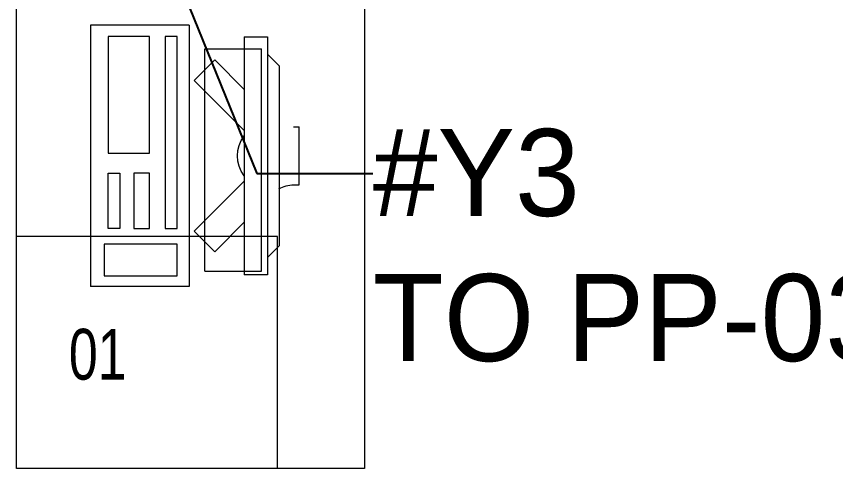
# Model space of a CAD drawing. Header units: metres. Extents: x 75097 to 220762, y -1557923 to -1361206.
# Drawn here: x 192677 to 194090, y -1456643 to -1455863 of the extents above; entities that cross this region are included whole.
import ezdxf
from ezdxf import colors
from ezdxf.entities.mleader import LeaderData, LeaderLine
from ezdxf.math import Vec2, Vec3

# ---------------------------------------------------------------- set-up
doc = ezdxf.new("R2010")
doc.units = ezdxf.units.M
doc.layers.get('0').update_dxf_attribs({"lineweight": 0})
doc.layers.add('A-100 - Copy$0$Medical Equipment and Furniture', color=8, linetype='Continuous', lineweight=0)
doc.layers.add('E-POWR', color=7, linetype='Continuous', lineweight=9, true_color=0x4e7e3e)
doc.styles.add('A-100 - Copy$0$X3G_ENTITY_257CFD', font='swisscl.ttf', dxfattribs={"height": 200})
doc.styles.get("Standard").update_dxf_attribs({"font": 'GOTHIC.TTF'})

# ---------------------------------------------------------------- blocks, each defined once
blk = doc.blocks.new('A-100 - Copy$0$GF21042-P')
for p, q in [((0.7, 0.6), (-0.7, 0.6)), ((-0.7, 0.6), (-0.7, 0)), ((-0.7, 0.45), (-0.3, 0.45)), ((-0.3, 0.45), (-0.3, 0)), ((-0.7, 0), (0.7, 0))]:
    blk.add_line(p, q)
blk = doc.blocks.new('A-100 - Copy$0$ITCWLS1-P')
for p, q in [((-0.17, 0.45), (-0.17, 0)), ((-0.17, 0.45), (0, 0.45)), ((0, 0.45), (0, 0)), ((-0.2651, 0.43, 0), (-0.3051, 0.43, 0)), ((-0.3051, 0.43, 0), (-0.3051, 0.02, 0)), ((-0.2651, 0.43, 0), (-0.2651, 0.02, 0)), ((-0.1496, 0.4305), (-0.1291, 0.4305)), ((-0.1291, 0.4305), (-0.1291, 0.4089)), ((-0.3251, 0.38, 0), (-0.3051, 0.4, 0)), ((-0.197, 0.4094), (-0.295, 0.4094)), ((-0.295, 0.0264), (-0.295, 0.4094)), ((-0.197, 0.0264), (-0.197, 0.4094)), ((-0.3251, 0.38, 0), (-0.3251, 0.07, 0)), ((-0.3503, 0.275), (-0.3596, 0.275)), ((-0.3596, 0.175), (-0.3596, 0.275)), ((-0.3503, 0.175), (-0.3596, 0.175)), ((-0.3251, 0.07, 0), (-0.3051, 0.05, 0)), ((-0.3051, 0.02, 0), (-0.2651, 0.02, 0)), ((-0.197, 0.0264), (-0.295, 0.0264)), ((-0.17, 0), (0, 0))]:
    blk.add_line(p, q)
at = {"extrusion": (2.48281e-10, 3.18408e-10, -1)}
for p, q in [((-0.2651, 0.3395), (-0.2144, 0.3902)), ((-0.1791, 0.3548), (-0.2144, 0.3902)), ((-0.2651, 0.2688), (-0.1791, 0.3548))]:
    blk.add_line(p, q, dxfattribs=at)
at = {"extrusion": (2.48281e-10, -3.18408e-10, -1)}
for p, q in [((-0.2651, 0.1812), (-0.1791, 0.0952)), ((-0.2651, 0.1105), (-0.2144, 0.0598)), ((-0.1791, 0.0952), (-0.2144, 0.0598))]:
    blk.add_line(p, q, dxfattribs=at)
for points in [[(-0.1291, 0.4089), (-0.1291, 0.1), (-0.1496, 0.1), (-0.1496, 0.4305)], [(-0.1496, 0.1), (-0.1496, 0.1), (-0.1496, 0.1), (-0.1496, 0.1), (-0.1496, 0.1), (-0.1496, 0.1), (-0.1496, 0.1), (-0.1496, 0.1), (-0.1496, 0.1)], [(-0.1496, 0.1), (-0.1496, 0.1), (-0.1496, 0.1), (-0.1496, 0.1), (-0.1496, 0.1), (-0.1496, 0.1), (-0.1496, 0.1), (-0.1496, 0.1), (-0.1496, 0.1), (-0.1496, 0.1), (-0.1496, 0.1), (-0.1496, 0.1), (-0.1496, 0.1), (-0.1496, 0.1), (-0.1496, 0.1), (-0.1496, 0.1), (-0.1496, 0.1), (-0.1496, 0.1)], [(-0.1496, 0.1), (-0.1496, 0.1), (-0.1496, 0.1), (-0.1496, 0.1), (-0.1496, 0.1), (-0.1496, 0.1), (-0.1496, 0.1), (-0.1496, 0.1), (-0.1496, 0.1), (-0.1496, 0.1)], [(-0.1496, 0.1), (-0.1496, 0.1), (-0.1496, 0.1), (-0.1496, 0.1), (-0.1496, 0.1), (-0.1496, 0.1), (-0.1496, 0.1)], [(-0.1496, 0.1), (-0.1496, 0.1), (-0.1496, 0.1), (-0.1496, 0.1), (-0.1496, 0.1), (-0.1496, 0.1), (-0.1496, 0.1), (-0.1496, 0.1), (-0.1496, 0.1), (-0.1496, 0.1)], [(-0.1496, 0.1), (-0.1496, 0.1), (-0.1496, 0.1), (-0.1496, 0.1), (-0.1496, 0.1), (-0.1496, 0.1), (-0.1496, 0.1), (-0.1496, 0.1), (-0.1496, 0.1), (-0.1496, 0.1), (-0.1496, 0.1), (-0.1496, 0.1), (-0.1496, 0.1), (-0.1496, 0.1), (-0.1496, 0.1)], [(-0.1496, 0.1), (-0.1496, 0.1), (-0.1496, 0.1), (-0.1496, 0.1), (-0.1496, 0.1), (-0.1496, 0.1), (-0.1496, 0.1), (-0.1496, 0.1), (-0.1496, 0.1), (-0.1496, 0.1)], [(-0.1496, 0.1), (-0.1496, 0.1), (-0.1496, 0.1), (-0.1496, 0.1), (-0.1496, 0.1), (-0.1496, 0.1), (-0.1496, 0.1), (-0.1496, 0.1), (-0.1496, 0.1), (-0.1496, 0.1)], [(-0.1496, 0.1), (-0.1496, 0.1), (-0.1496, 0.1), (-0.1496, 0.1), (-0.1496, 0.1), (-0.1496, 0.1), (-0.1496, 0.1), (-0.1496, 0.1), (-0.1496, 0.1), (-0.1496, 0.1), (-0.1496, 0.1), (-0.1496, 0.1), (-0.1496, 0.1), (-0.1496, 0.1), (-0.1496, 0.1), (-0.1496, 0.1), (-0.1496, 0.1), (-0.1496, 0.1), (-0.1496, 0.1), (-0.1496, 0.1), (-0.1496, 0.1), (-0.1496, 0.1), (-0.1496, 0.1), (-0.1496, 0.1), (-0.1496, 0.1), (-0.1496, 0.1), (-0.1496, 0.1), (-0.1496, 0.1), (-0.1496, 0.1), (-0.1496, 0.1), (-0.1496, 0.1), (-0.1496, 0.1), (-0.1496, 0.1), (-0.1496, 0.1), (-0.1496, 0.1), (-0.1496, 0.1), (-0.1496, 0.1), (-0.1496, 0.1), (-0.1496, 0.1), (-0.1496, 0.1), (-0.1496, 0.1), (-0.1496, 0.1), (-0.1496, 0.1), (-0.1496, 0.1), (-0.1496, 0.1), (-0.1496, 0.1), (-0.1496, 0.1), (-0.1496, 0.1), (-0.1496, 0.1), (-0.1496, 0.1), (-0.1496, 0.1), (-0.1496, 0.1), (-0.1496, 0.1), (-0.1496, 0.1)], [(-0.1496, 0.1), (-0.1496, 0.1), (-0.1496, 0.1), (-0.1496, 0.1), (-0.1496, 0.1), (-0.1496, 0.1), (-0.1496, 0.1), (-0.1496, 0.1), (-0.1496, 0.1), (-0.1496, 0.1), (-0.1496, 0.1), (-0.1496, 0.1), (-0.1496, 0.1), (-0.1496, 0.1), (-0.1496, 0.1), (-0.1496, 0.1), (-0.1496, 0.1), (-0.1496, 0.1), (-0.1496, 0.1), (-0.1496, 0.1), (-0.1496, 0.1), (-0.1496, 0.1), (-0.1496, 0.1), (-0.1496, 0.1), (-0.1496, 0.1), (-0.1496, 0.1), (-0.1496, 0.1), (-0.1496, 0.1), (-0.1496, 0.1), (-0.1496, 0.1), (-0.1496, 0.1), (-0.1496, 0.1), (-0.1496, 0.1), (-0.1496, 0.1), (-0.1496, 0.1), (-0.1496, 0.1), (-0.1496, 0.1), (-0.1496, 0.1), (-0.1496, 0.1), (-0.1496, 0.1), (-0.1496, 0.1), (-0.1496, 0.1), (-0.1496, 0.1), (-0.1496, 0.1), (-0.1496, 0.1), (-0.1496, 0.1), (-0.1496, 0.1), (-0.1496, 0.1), (-0.1496, 0.1), (-0.1496, 0.1), (-0.1496, 0.1), (-0.1496, 0.1), (-0.1496, 0.1), (-0.1496, 0.1), (-0.1496, 0.1), (-0.1496, 0.1), (-0.1496, 0.1), (-0.1496, 0.1), (-0.1496, 0.1), (-0.1496, 0.1), (-0.1496, 0.1), (-0.1496, 0.1), (-0.1496, 0.1), (-0.1496, 0.1), (-0.1496, 0.1), (-0.1496, 0.1), (-0.1496, 0.1), (-0.1496, 0.1), (-0.1496, 0.1), (-0.1496, 0.1), (-0.1496, 0.1), (-0.1496, 0.1), (-0.1496, 0.1), (-0.1496, 0.1), (-0.1496, 0.1), (-0.1496, 0.1), (-0.1496, 0.1), (-0.1496, 0.1), (-0.1496, 0.1), (-0.1496, 0.1), (-0.1496, 0.1), (-0.1496, 0.1), (-0.1496, 0.1), (-0.1496, 0.1), (-0.1496, 0.1), (-0.1496, 0.1), (-0.1496, 0.1), (-0.1496, 0.1), (-0.1496, 0.1)], [(-0.1496, 0.1), (-0.1496, 0.1), (-0.1496, 0.1), (-0.1496, 0.1), (-0.1496, 0.1), (-0.1496, 0.1), (-0.1496, 0.1), (-0.1496, 0.1), (-0.1496, 0.1), (-0.1496, 0.1), (-0.1496, 0.1), (-0.1496, 0.1)], [(-0.1496, 0.1), (-0.1496, 0.1), (-0.1496, 0.1), (-0.1496, 0.1), (-0.1496, 0.1), (-0.1496, 0.1), (-0.1496, 0.1)], [(-0.1496, 0.1), (-0.1496, 0.1), (-0.1496, 0.1), (-0.1496, 0.1), (-0.1496, 0.1), (-0.1496, 0.1), (-0.1496, 0.1), (-0.1496, 0.1), (-0.1496, 0.1), (-0.1496, 0.1), (-0.1496, 0.1), (-0.1496, 0.1), (-0.1496, 0.1), (-0.1496, 0.1), (-0.1496, 0.1), (-0.1496, 0.1), (-0.1496, 0.1)], [(-0.1496, 0.1), (-0.1496, 0.1), (-0.1496, 0.1), (-0.1496, 0.1), (-0.1496, 0.1), (-0.1496, 0.1), (-0.1496, 0.1), (-0.1496, 0.1), (-0.1496, 0.1), (-0.1496, 0.1), (-0.1496, 0.1), (-0.1496, 0.1), (-0.1496, 0.1), (-0.1496, 0.1), (-0.1496, 0.1), (-0.1496, 0.1), (-0.1496, 0.1), (-0.1496, 0.1), (-0.1496, 0.1), (-0.1496, 0.1), (-0.1496, 0.1), (-0.1496, 0.1), (-0.1496, 0.1), (-0.1496, 0.1), (-0.1496, 0.1), (-0.1496, 0.1), (-0.1496, 0.1), (-0.1496, 0.1), (-0.1496, 0.1), (-0.1496, 0.1), (-0.1496, 0.1), (-0.1496, 0.1), (-0.1496, 0.1), (-0.1496, 0.1), (-0.1496, 0.1), (-0.1496, 0.1), (-0.1496, 0.1), (-0.1496, 0.1), (-0.1496, 0.1), (-0.1496, 0.1), (-0.1496, 0.1), (-0.1496, 0.1), (-0.1496, 0.1), (-0.1496, 0.1), (-0.1496, 0.1), (-0.1496, 0.1), (-0.1496, 0.1), (-0.1496, 0.1), (-0.1496, 0.1), (-0.1496, 0.1), (-0.1496, 0.1), (-0.1496, 0.1), (-0.1496, 0.1), (-0.1496, 0.1), (-0.1496, 0.1), (-0.1496, 0.1), (-0.1496, 0.1), (-0.1496, 0.1), (-0.1496, 0.1), (-0.1496, 0.1), (-0.1496, 0.1), (-0.1496, 0.1), (-0.1496, 0.1), (-0.1496, 0.1), (-0.1496, 0.1), (-0.1496, 0.1), (-0.1496, 0.1), (-0.1496, 0.1), (-0.1496, 0.1), (-0.1496, 0.1), (-0.1496, 0.1), (-0.1496, 0.1), (-0.1496, 0.1), (-0.1496, 0.1), (-0.1496, 0.1), (-0.1496, 0.1), (-0.1496, 0.1), (-0.1496, 0.1), (-0.1496, 0.1), (-0.1496, 0.1), (-0.1496, 0.1), (-0.1496, 0.1), (-0.1496, 0.1), (-0.1496, 0.1), (-0.1496, 0.1), (-0.1496, 0.1), (-0.1496, 0.1), (-0.1496, 0.1), (-0.1496, 0.1), (-0.1496, 0.1), (-0.1496, 0.1), (-0.1496, 0.1), (-0.1496, 0.1), (-0.1496, 0.1), (-0.1496, 0.1), (-0.1496, 0.1), (-0.1496, 0.1), (-0.1496, 0.1), (-0.1496, 0.1), (-0.1496, 0.1), (-0.1496, 0.1), (-0.1496, 0.1), (-0.1496, 0.1), (-0.1496, 0.1), (-0.1496, 0.1), (-0.1496, 0.1), (-0.1496, 0.1), (-0.1496, 0.1), (-0.1496, 0.1), (-0.1496, 0.1), (-0.1496, 0.1)], [(-0.1496, 0.1), (-0.1496, 0.1), (-0.1496, 0.1), (-0.1496, 0.1), (-0.1496, 0.1), (-0.1496, 0.1), (-0.1496, 0.1), (-0.1496, 0.1)]]:
    blk.add_lwpolyline(points)
for points in [[(-0.1019, 0.4305), (-0.0304, 0.4305), (-0.0304, 0.2294), (-0.1019, 0.2294)], [(-0.1019, 0.1954), (-0.0747, 0.1954), (-0.0747, 0.1), (-0.1019, 0.1)], [(-0.0304, 0.1954), (-0.0508, 0.1954), (-0.0508, 0.1), (-0.0304, 0.1)], [(-0.1496, 0.1), (-0.1496, 0.1), (-0.1496, 0.1), (-0.1496, 0.1), (-0.1496, 0.1), (-0.1496, 0.1), (-0.1496, 0.1), (-0.1496, 0.1), (-0.1496, 0.1), (-0.1496, 0.1), (-0.1496, 0.1), (-0.1496, 0.1), (-0.1496, 0.1), (-0.1496, 0.1), (-0.1496, 0.1), (-0.1496, 0.1), (-0.1496, 0.1), (-0.1496, 0.1), (-0.1496, 0.1), (-0.1496, 0.1), (-0.1496, 0.1), (-0.1496, 0.1), (-0.1496, 0.1), (-0.1496, 0.1), (-0.1496, 0.1), (-0.1496, 0.1), (-0.1496, 0.1), (-0.1496, 0.1), (-0.1496, 0.1), (-0.1496, 0.1), (-0.1496, 0.1), (-0.1496, 0.1), (-0.1496, 0.1), (-0.1496, 0.1), (-0.1496, 0.1), (-0.1496, 0.1), (-0.1496, 0.1), (-0.1496, 0.1), (-0.1496, 0.1), (-0.1496, 0.1), (-0.1496, 0.1), (-0.1496, 0.1), (-0.1496, 0.1), (-0.1496, 0.1), (-0.1496, 0.1), (-0.1496, 0.1), (-0.1496, 0.1), (-0.1496, 0.1), (-0.1496, 0.1), (-0.1496, 0.1), (-0.1496, 0.1), (-0.1496, 0.1), (-0.1496, 0.1), (-0.1496, 0.1), (-0.1496, 0.1), (-0.1496, 0.1), (-0.1496, 0.1), (-0.1496, 0.1), (-0.1496, 0.1), (-0.1496, 0.1), (-0.1496, 0.1), (-0.1496, 0.1), (-0.1496, 0.1), (-0.1496, 0.1), (-0.1496, 0.1), (-0.1496, 0.1), (-0.1496, 0.1), (-0.1496, 0.1), (-0.1496, 0.1), (-0.1496, 0.1), (-0.1496, 0.1), (-0.1496, 0.1), (-0.1496, 0.1), (-0.1496, 0.1), (-0.1496, 0.1), (-0.1496, 0.1), (-0.1496, 0.1), (-0.1496, 0.1), (-0.1496, 0.1), (-0.1496, 0.1), (-0.1496, 0.1), (-0.1496, 0.1), (-0.1496, 0.1), (-0.1496, 0.1), (-0.1496, 0.1), (-0.1496, 0.1), (-0.1496, 0.1), (-0.1496, 0.1), (-0.1496, 0.1), (-0.1496, 0.1), (-0.1496, 0.1), (-0.1496, 0.1), (-0.1496, 0.1), (-0.1496, 0.1), (-0.1496, 0.1), (-0.1496, 0.1), (-0.1496, 0.1), (-0.1496, 0.1), (-0.1496, 0.1), (-0.1496, 0.1), (-0.1496, 0.1), (-0.1496, 0.1), (-0.1496, 0.1), (-0.1496, 0.1), (-0.1496, 0.1), (-0.1496, 0.1), (-0.1496, 0.1), (-0.1496, 0.1), (-0.1496, 0.1), (-0.1496, 0.1), (-0.1496, 0.1), (-0.1496, 0.1), (-0.1496, 0.1), (-0.1496, 0.1), (-0.1496, 0.1), (-0.1496, 0.1), (-0.1496, 0.1), (-0.1496, 0.1), (-0.1496, 0.1), (-0.1496, 0.1), (-0.1496, 0.1), (-0.1496, 0.1), (-0.1496, 0.1), (-0.1496, 0.1), (-0.1496, 0.1), (-0.1496, 0.1), (-0.1496, 0.1), (-0.1496, 0.1), (-0.1496, 0.1), (-0.1496, 0.1), (-0.1496, 0.1), (-0.1496, 0.1), (-0.1496, 0.1), (-0.1496, 0.1), (-0.1496, 0.1), (-0.1496, 0.1), (-0.1496, 0.1), (-0.1496, 0.1), (-0.1496, 0.1), (-0.1496, 0.1), (-0.1496, 0.1), (-0.1496, 0.1), (-0.1496, 0.1), (-0.1496, 0.1), (-0.1496, 0.1), (-0.1496, 0.1), (-0.1496, 0.1), (-0.1496, 0.1), (-0.1496, 0.1), (-0.1496, 0.1), (-0.1496, 0.1), (-0.1496, 0.1), (-0.1496, 0.1), (-0.1496, 0.1), (-0.1496, 0.1), (-0.1496, 0.1), (-0.1496, 0.1), (-0.1496, 0.1), (-0.1496, 0.1), (-0.1496, 0.1), (-0.1496, 0.1), (-0.1496, 0.1), (-0.1496, 0.1), (-0.1496, 0.1), (-0.1496, 0.1), (-0.1496, 0.1), (-0.1496, 0.1), (-0.1496, 0.1), (-0.1496, 0.1), (-0.1496, 0.1), (-0.1496, 0.1), (-0.1496, 0.1), (-0.1496, 0.1), (-0.1496, 0.1), (-0.1496, 0.1), (-0.1496, 0.1), (-0.1496, 0.1), (-0.1496, 0.1), (-0.1496, 0.1), (-0.1496, 0.1), (-0.1496, 0.1), (-0.1496, 0.1), (-0.1496, 0.1), (-0.1496, 0.1), (-0.1496, 0.1), (-0.1496, 0.1), (-0.1496, 0.1), (-0.1496, 0.1), (-0.1496, 0.1), (-0.1496, 0.1), (-0.1496, 0.1), (-0.1496, 0.1), (-0.1496, 0.1), (-0.1496, 0.1), (-0.1496, 0.1), (-0.1496, 0.1), (-0.1496, 0.1), (-0.1496, 0.1), (-0.1496, 0.1), (-0.1496, 0.1), (-0.1496, 0.1), (-0.1496, 0.1), (-0.1496, 0.1), (-0.1496, 0.1), (-0.1496, 0.1), (-0.1496, 0.1), (-0.1496, 0.1), (-0.1496, 0.1), (-0.1496, 0.1), (-0.1496, 0.1), (-0.1496, 0.1), (-0.1496, 0.1), (-0.1496, 0.1), (-0.1496, 0.1), (-0.1496, 0.1), (-0.1496, 0.1), (-0.1496, 0.1), (-0.1496, 0.1), (-0.1496, 0.1), (-0.1496, 0.1), (-0.1496, 0.1), (-0.1496, 0.1), (-0.1496, 0.1), (-0.1496, 0.1), (-0.1496, 0.1), (-0.1496, 0.1), (-0.1496, 0.1), (-0.1496, 0.1), (-0.1496, 0.1), (-0.1496, 0.1), (-0.1496, 0.1), (-0.1496, 0.1), (-0.1496, 0.1), (-0.1496, 0.1), (-0.1496, 0.1), (-0.1496, 0.1), (-0.1496, 0.1), (-0.1496, 0.1), (-0.1496, 0.1), (-0.1496, 0.1), (-0.1496, 0.1), (-0.1496, 0.1), (-0.1496, 0.1), (-0.1496, 0.1), (-0.1496, 0.1), (-0.1496, 0.1), (-0.1496, 0.1), (-0.1496, 0.1), (-0.1496, 0.1), (-0.1496, 0.1), (-0.1496, 0.1), (-0.1496, 0.1), (-0.1496, 0.1), (-0.1496, 0.1), (-0.1496, 0.1), (-0.1496, 0.1), (-0.1496, 0.1), (-0.1496, 0.1), (-0.1496, 0.1), (-0.1496, 0.1), (-0.1496, 0.1), (-0.1496, 0.1), (-0.1496, 0.1), (-0.1496, 0.1), (-0.1496, 0.1), (-0.1496, 0.1), (-0.1496, 0.1), (-0.1496, 0.1), (-0.1496, 0.1), (-0.1496, 0.1), (-0.1496, 0.1), (-0.1496, 0.1), (-0.1496, 0.1), (-0.1496, 0.1), (-0.1496, 0.1), (-0.1496, 0.1), (-0.1496, 0.1)], [(-0.1496, 0.1), (-0.1496, 0.1), (-0.1496, 0.1), (-0.1496, 0.1), (-0.1496, 0.1), (-0.1496, 0.1), (-0.1496, 0.1), (-0.1496, 0.1), (-0.1496, 0.1), (-0.1496, 0.1), (-0.1496, 0.1), (-0.1496, 0.1), (-0.1496, 0.1), (-0.1496, 0.1), (-0.1496, 0.1), (-0.1496, 0.1), (-0.1496, 0.1), (-0.1496, 0.1), (-0.1496, 0.1), (-0.1496, 0.1), (-0.1496, 0.1), (-0.1496, 0.1), (-0.1496, 0.1), (-0.1496, 0.1), (-0.1496, 0.1), (-0.1496, 0.1), (-0.1496, 0.1), (-0.1496, 0.1), (-0.1496, 0.1), (-0.1496, 0.1), (-0.1496, 0.1), (-0.1496, 0.1), (-0.1496, 0.1), (-0.1496, 0.1), (-0.1496, 0.1), (-0.1496, 0.1), (-0.1496, 0.1), (-0.1496, 0.1), (-0.1496, 0.1), (-0.1496, 0.1), (-0.1496, 0.1), (-0.1496, 0.1), (-0.1496, 0.1), (-0.1496, 0.1), (-0.1496, 0.1), (-0.1496, 0.1), (-0.1496, 0.1), (-0.1496, 0.1), (-0.1496, 0.1), (-0.1496, 0.1), (-0.1496, 0.1), (-0.1496, 0.1), (-0.1496, 0.1), (-0.1496, 0.1), (-0.1496, 0.1), (-0.1496, 0.1), (-0.1496, 0.1), (-0.1496, 0.1), (-0.1496, 0.1), (-0.1496, 0.1), (-0.1496, 0.1), (-0.1496, 0.1), (-0.1496, 0.1), (-0.1496, 0.1), (-0.1496, 0.1), (-0.1496, 0.1), (-0.1496, 0.1), (-0.1496, 0.1), (-0.1496, 0.1), (-0.1496, 0.1), (-0.1496, 0.1), (-0.1496, 0.1), (-0.1496, 0.1), (-0.1496, 0.1), (-0.1496, 0.1), (-0.1496, 0.1), (-0.1496, 0.1), (-0.1496, 0.1), (-0.1496, 0.1), (-0.1496, 0.1), (-0.1496, 0.1), (-0.1496, 0.1), (-0.1496, 0.1), (-0.1496, 0.1), (-0.1496, 0.1), (-0.1496, 0.1), (-0.1496, 0.1), (-0.1496, 0.1), (-0.1496, 0.1), (-0.1496, 0.1), (-0.1496, 0.1), (-0.1496, 0.1), (-0.1496, 0.1), (-0.1496, 0.1), (-0.1496, 0.1), (-0.1496, 0.1), (-0.1496, 0.1), (-0.1496, 0.1), (-0.1496, 0.1), (-0.1496, 0.1), (-0.1496, 0.1), (-0.1496, 0.1), (-0.1496, 0.1), (-0.1496, 0.1), (-0.1496, 0.1), (-0.1496, 0.1), (-0.1496, 0.1), (-0.1496, 0.1), (-0.1496, 0.1), (-0.1496, 0.1), (-0.1496, 0.1), (-0.1496, 0.1), (-0.1496, 0.1), (-0.1496, 0.1), (-0.1496, 0.1), (-0.1496, 0.1), (-0.1496, 0.1), (-0.1496, 0.1), (-0.1496, 0.1), (-0.1496, 0.1), (-0.1496, 0.1), (-0.1496, 0.1), (-0.1496, 0.1), (-0.1496, 0.1), (-0.1496, 0.1), (-0.1496, 0.1), (-0.1496, 0.1), (-0.1496, 0.1), (-0.1496, 0.1), (-0.1496, 0.1), (-0.1496, 0.1), (-0.1496, 0.1), (-0.1496, 0.1), (-0.1496, 0.1), (-0.1496, 0.1), (-0.1496, 0.1), (-0.1496, 0.1), (-0.1496, 0.1), (-0.1496, 0.1), (-0.1496, 0.1), (-0.1496, 0.1), (-0.1496, 0.1), (-0.1496, 0.1), (-0.1496, 0.1), (-0.1496, 0.1), (-0.1496, 0.1), (-0.1496, 0.1), (-0.1496, 0.1), (-0.1496, 0.1), (-0.1496, 0.1), (-0.1496, 0.1), (-0.1496, 0.1), (-0.1496, 0.1), (-0.1496, 0.1), (-0.1496, 0.1), (-0.1496, 0.1), (-0.1496, 0.1), (-0.1496, 0.1), (-0.1496, 0.1), (-0.1496, 0.1), (-0.1496, 0.1), (-0.1496, 0.1), (-0.1496, 0.1), (-0.1496, 0.1), (-0.1496, 0.1), (-0.1496, 0.1), (-0.1496, 0.1), (-0.1496, 0.1), (-0.1496, 0.1), (-0.1496, 0.1), (-0.1496, 0.1), (-0.1496, 0.1), (-0.1496, 0.1), (-0.1496, 0.1), (-0.1496, 0.1), (-0.1496, 0.1), (-0.1496, 0.1), (-0.1496, 0.1), (-0.1496, 0.1), (-0.1496, 0.1), (-0.1496, 0.1), (-0.1496, 0.1), (-0.1496, 0.1), (-0.1496, 0.1), (-0.1496, 0.1), (-0.1496, 0.1), (-0.1496, 0.1), (-0.1496, 0.1), (-0.1496, 0.1), (-0.1496, 0.1), (-0.1496, 0.1), (-0.1496, 0.1), (-0.1496, 0.1), (-0.1496, 0.1), (-0.1496, 0.1), (-0.1496, 0.1), (-0.1496, 0.1), (-0.1496, 0.1), (-0.1496, 0.1), (-0.1496, 0.1), (-0.1496, 0.1), (-0.1496, 0.1), (-0.1496, 0.1), (-0.1496, 0.1), (-0.1496, 0.1), (-0.1496, 0.1), (-0.1496, 0.1), (-0.1496, 0.1), (-0.1496, 0.1), (-0.1496, 0.1), (-0.1496, 0.1), (-0.1496, 0.1), (-0.1496, 0.1), (-0.1496, 0.1)], [(-0.1496, 0.1), (-0.1496, 0.1), (-0.1496, 0.1), (-0.1496, 0.1), (-0.1496, 0.1), (-0.1496, 0.1), (-0.1496, 0.1), (-0.1496, 0.1), (-0.1496, 0.1), (-0.1496, 0.1), (-0.1496, 0.1), (-0.1496, 0.1), (-0.1496, 0.1), (-0.1496, 0.1), (-0.1496, 0.1), (-0.1496, 0.1), (-0.1496, 0.1), (-0.1496, 0.1), (-0.1496, 0.1), (-0.1496, 0.1), (-0.1496, 0.1), (-0.1496, 0.1), (-0.1496, 0.1), (-0.1496, 0.1), (-0.1496, 0.1), (-0.1496, 0.1), (-0.1496, 0.1), (-0.1496, 0.1), (-0.1496, 0.1), (-0.1496, 0.1), (-0.1496, 0.1), (-0.1496, 0.1), (-0.1496, 0.1), (-0.1496, 0.1), (-0.1496, 0.1), (-0.1496, 0.1), (-0.1496, 0.1), (-0.1496, 0.1), (-0.1496, 0.1), (-0.1496, 0.1), (-0.1496, 0.1), (-0.1496, 0.1), (-0.1496, 0.1), (-0.1496, 0.1), (-0.1496, 0.1), (-0.1496, 0.1), (-0.1496, 0.1), (-0.1496, 0.1), (-0.1496, 0.1), (-0.1496, 0.1), (-0.1496, 0.1), (-0.1496, 0.1), (-0.1496, 0.1), (-0.1496, 0.1), (-0.1496, 0.1), (-0.1496, 0.1), (-0.1496, 0.1), (-0.1496, 0.1), (-0.1496, 0.1), (-0.1496, 0.1), (-0.1496, 0.1), (-0.1496, 0.1), (-0.1496, 0.1), (-0.1496, 0.1), (-0.1496, 0.1), (-0.1496, 0.1), (-0.1496, 0.1), (-0.1496, 0.1), (-0.1496, 0.1), (-0.1496, 0.1), (-0.1496, 0.1), (-0.1496, 0.1), (-0.1496, 0.1), (-0.1496, 0.1), (-0.1496, 0.1), (-0.1496, 0.1), (-0.1496, 0.1), (-0.1496, 0.1), (-0.1496, 0.1), (-0.1496, 0.1), (-0.1496, 0.1), (-0.1496, 0.1), (-0.1496, 0.1), (-0.1496, 0.1), (-0.1496, 0.1), (-0.1496, 0.1), (-0.1496, 0.1), (-0.1496, 0.1), (-0.1496, 0.1), (-0.1496, 0.1), (-0.1496, 0.1), (-0.1496, 0.1), (-0.1496, 0.1), (-0.1496, 0.1), (-0.1496, 0.1), (-0.1496, 0.1), (-0.1496, 0.1), (-0.1496, 0.1), (-0.1496, 0.1), (-0.1496, 0.1), (-0.1496, 0.1), (-0.1496, 0.1), (-0.1496, 0.1), (-0.1496, 0.1), (-0.1496, 0.1), (-0.1496, 0.1), (-0.1496, 0.1), (-0.1496, 0.1), (-0.1496, 0.1), (-0.1496, 0.1), (-0.1496, 0.1), (-0.1496, 0.1), (-0.1496, 0.1), (-0.1496, 0.1), (-0.1496, 0.1), (-0.1496, 0.1), (-0.1496, 0.1), (-0.1496, 0.1), (-0.1496, 0.1), (-0.1496, 0.1), (-0.1496, 0.1), (-0.1496, 0.1), (-0.1496, 0.1), (-0.1496, 0.1), (-0.1496, 0.1), (-0.1496, 0.1), (-0.1496, 0.1), (-0.1496, 0.1), (-0.1496, 0.1), (-0.1496, 0.1), (-0.1496, 0.1), (-0.1496, 0.1), (-0.1496, 0.1), (-0.1496, 0.1), (-0.1496, 0.1), (-0.1496, 0.1), (-0.1496, 0.1), (-0.1496, 0.1), (-0.1496, 0.1), (-0.1496, 0.1), (-0.1496, 0.1), (-0.1496, 0.1), (-0.1496, 0.1), (-0.1496, 0.1), (-0.1496, 0.1), (-0.1496, 0.1), (-0.1496, 0.1), (-0.1496, 0.1), (-0.1496, 0.1), (-0.1496, 0.1), (-0.1496, 0.1), (-0.1496, 0.1), (-0.1496, 0.1), (-0.1496, 0.1), (-0.1496, 0.1), (-0.1496, 0.1), (-0.1496, 0.1), (-0.1496, 0.1), (-0.1496, 0.1), (-0.1496, 0.1), (-0.1496, 0.1), (-0.1496, 0.1), (-0.1496, 0.1), (-0.1496, 0.1), (-0.1496, 0.1), (-0.1496, 0.1), (-0.1496, 0.1), (-0.1496, 0.1), (-0.1496, 0.1), (-0.1496, 0.1), (-0.1496, 0.1), (-0.1496, 0.1), (-0.1496, 0.1), (-0.1496, 0.1), (-0.1496, 0.1), (-0.1496, 0.1), (-0.1496, 0.1), (-0.1496, 0.1), (-0.1496, 0.1), (-0.1496, 0.1), (-0.1496, 0.1), (-0.1496, 0.1), (-0.1496, 0.1), (-0.1496, 0.1), (-0.1496, 0.1), (-0.1496, 0.1), (-0.1496, 0.1), (-0.1496, 0.1), (-0.1496, 0.1), (-0.1496, 0.1), (-0.1496, 0.1), (-0.1496, 0.1), (-0.1496, 0.1), (-0.1496, 0.1), (-0.1496, 0.1), (-0.1496, 0.1), (-0.1496, 0.1), (-0.1496, 0.1), (-0.1496, 0.1), (-0.1496, 0.1), (-0.1496, 0.1), (-0.1496, 0.1), (-0.1496, 0.1), (-0.1496, 0.1), (-0.1496, 0.1), (-0.1496, 0.1), (-0.1496, 0.1), (-0.1496, 0.1), (-0.1496, 0.1), (-0.1496, 0.1), (-0.1496, 0.1), (-0.1496, 0.1), (-0.1496, 0.1), (-0.1496, 0.1), (-0.1496, 0.1), (-0.1496, 0.1), (-0.1496, 0.1), (-0.1496, 0.1), (-0.1496, 0.1)], [(-0.1496, 0.0727), (-0.0236, 0.0727), (-0.0236, 0.0182), (-0.1496, 0.0182)]]:
    blk.add_lwpolyline(points, close=True)
for centre, radius, start, end in [((-0.3089, 0.225), 0.0556, 321.9431, 38.0569), ((-0.3503, 0.125), 0.05, 59.6907, 90)]:
    blk.add_arc(centre, radius, start, end)
blk = doc.blocks.new('A-100 - Copy')
at = {"layer": 'A-100 - Copy$0$Medical Equipment and Furniture', "xscale": -1000, "yscale": 1000, "zscale": 1000, "rotation": 270}
blk.add_blockref('A-100 - Copy$0$GF21042-P', (192677.4, -1455942.7, 0), dxfattribs=at)
at = {"layer": 'A-100 - Copy$0$Medical Equipment and Furniture', "xscale": -1000, "yscale": 1000, "zscale": 1000}
blk.add_blockref('A-100 - Copy$0$ITCWLS1-P', (192805.1, -1456328.8, 0), dxfattribs=at)
at = {"layer": 'A-100 - Copy$0$Medical Equipment and Furniture', "insert": (192817.7, -1456401.9, 0), "char_height": 87.47, "attachment_point": 2, "style": 'A-100 - Copy$0$X3G_ENTITY_257CFD'}
blk.add_mtext('01', dxfattribs=at)

msp = doc.modelspace()

# ---------------------------------------------------------------- leaders
at = {"layer": 'E-POWR'}
ml = msp.add_multileader_mtext('Standard', dxfattribs=at)
ml.set_content('#Y3\\PTO PP-03', color=256)
ml.set_leader_properties()
ml.build(insert=Vec2(0, 0))
ml.multileader.update_dxf_attribs({"text_right_attachment_type": 6, "dogleg_length": 200, "arrow_head_size": 200})
ctx = ml.context
ctx.base_point, ctx.char_height, ctx.arrow_head_size, ctx.landing_gap_size, ctx.plane_origin = Vec3(193291.7, -1456134.3, 2.4), 150, 200, 0.09, Vec3(193930.8, -1457217.9, 2.4)
ctx.right_attachment = 6
notes = []
notes.append((ctx, [(0, (1, 1, 0), (193091.7, -1456134.3, 2.4), (1, 0), 200, [(0, [(192804.3, -1455424.2, 2.4)], 0, [])])]))
ctx.mtext.insert, ctx.mtext.width, ctx.mtext.flow_direction = Vec3(193291.8, -1456057.4, 2.4), 1379.369, 5
for ctx, leaders in notes:
    for number, flags, end, landing, length, lines in leaders:
        leader = LeaderData()
        leader.index, (leader.has_last_leader_line, leader.has_dogleg_vector, leader.attachment_direction) = number, flags
        leader.last_leader_point, leader.dogleg_vector, leader.dogleg_length = Vec3(end), Vec3(landing), length
        for number, points, colour, breaks in lines:
            line = LeaderLine()
            line.index, line.vertices, line.color, line.breaks = number, Vec3.list(points), colors.encode_raw_color(colour), breaks
            leader.lines.append(line)
        ctx.leaders.append(leader)

# ---------------------------------------------------------------- next in the draw order: block references
msp.add_blockref('A-100 - Copy', (0, 0))

doc.saveas('drawing.dxf')
